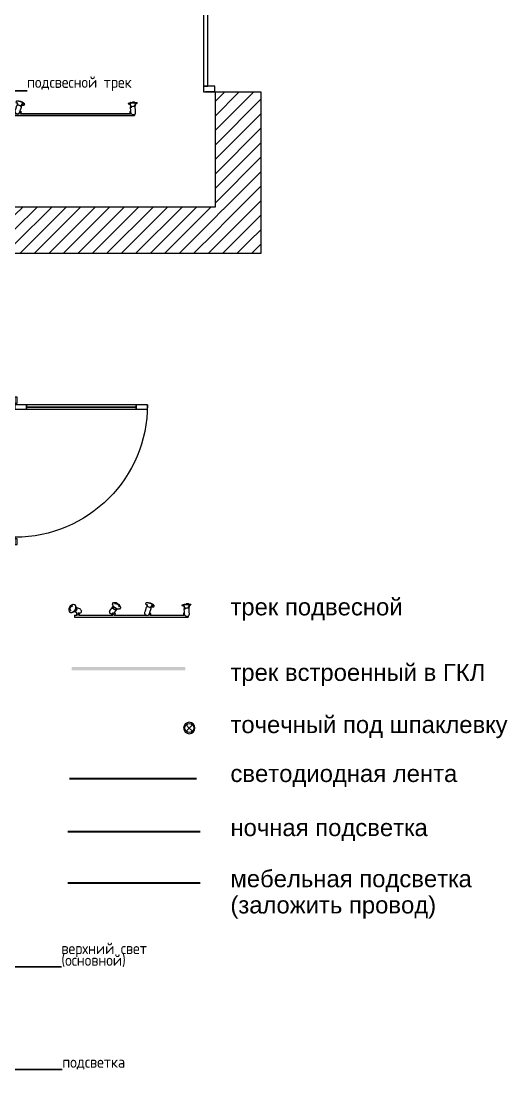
# Model space of a CAD drawing. Header units: millimetres. Extents: x 2336463 to 2579121, y 595385 to 778077.
# Drawn here: x 2354700 to 2358971, y 704424 to 713875 of the extents above; entities that cross this region are included whole.
import ezdxf

# ---------------------------------------------------------------- set-up
doc = ezdxf.new("R2010")
doc.units = ezdxf.units.MM
doc.header["$MEASUREMENT"] = 0
for name, color, linetype, lineweight in [('MEP - Электрооборудование.ЭО_Ном._пера__1', 7, 'Continuous', 13), ('MEP - Электрооборудование.ЭО_Ном._пера__101', 252, 'Continuous', 5), ('Двери ARCHICAD_Ном._пера__1', 7, 'Continuous', 13), ('сит план_Ном._пера__1', 7, 'Continuous', 13)]:
    doc.layers.add(name, color=color, linetype=linetype, lineweight=lineweight)
for name, color, linetype, lineweight, true_color in [('MEP - Электрооборудование.ЭО_Ном._пера__24', 7, 'Continuous', 30, 0x029e21), ('MEP - Электрооборудование.ЭО_Ном._пера__35', 7, 'Continuous', 30, 0x2731ed), ('MEP - Электрооборудование.ЭО_Ном._пера__55', 7, 'Continuous', 30, 0xff0909), ('MEP - Электрооборудование.ЭО_Ном._пера__58', 7, 'Continuous', 5, 0xdf0000), ('сит план_Ном._пера__87', 7, 'Continuous', 20, 0x6a6a6a)]:
    doc.layers.add(name, color=color, linetype=linetype, lineweight=lineweight, true_color=true_color)
doc.layers.add('сит план', color=7, linetype='Continuous')
doc.styles.add('СГЕНЕРИР_СТИЛЬ_1', font='arial.ttf')
doc.styles.add('СГЕНЕРИР_СТИЛЬ_3', font='isocp.shx')
doc.linetypes.add('Сварной шов', pattern='A,0,[2,Р”РёР·Р°Р№РЅ РїСЂРѕРµРєС‚ СЂР°Р±РѕС‡РёР№1.Shx,S=0.079365,R=0,X=0,Y=0],-17,0', length=17)
doc.dimstyles.new('СГЕНЕРИР_СТИЛЬ__11', dxfattribs={"dimtxt": 0.18, "dimasz": 91.2, "dimexe": 0.18, "dimexo": 0.0625, "dimgap": 0, "dimtad": 0, "dimtih": 1, "dimtoh": 1, "dimdec": 4, "dimzin": 0, "dimdsep": 46, "dimcen": 0.09, "dimadec": 0, "dimazin": 0, "dimtfac": 1, "dimtdec": 4, "dimtmove": 0, "dimatfit": 3, "dimldrblk": 'ARROWHEAD_11', "dimfxl": 0, "dimtolj": 1, "dimtzin": 0, "dimarcsym": 0})
pattern_1 = [(45, (2086872.015, 585813.69), (-63.639609, 63.639609), [])]

# ---------------------------------------------------------------- blocks, each defined once
blk = doc.blocks.new('Однопольная Дверь 25_2')
at = {"layer": 'Двери ARCHICAD_Ном._пера__1', "color": 7, "linetype": 'Continuous', "lineweight": 13}
for p, q in [((542, 1064), (542, 1164)), ((542, 1164), (582, 1164)), ((582, 1164), (582, 1064)), ((582, 1064), (542, 1064)), ((562, 1064), (562, 100)), ((542, 0), (542, 100)), ((542, 100), (582, 100)), ((582, 100), (582, 0)), ((-647, 0), (-647, 19)), ((-647, 19), (-597, 19)), ((-597, 0), (-647, 0)), ((-610, 0), (-647, 0)), ((-610, 0), (-647, 0)), ((-582, 0), (-610, 0)), ((-610, 0), (-610, -115)), ((-610, 0), (-610, -115)), ((-610, 0), (-610, -115)), ((-597, 19), (-597, 0)), ((-582, -40), (-582, 0)), ((582, 0), (542, 0)), ((610, 0), (582, 0)), ((582, 0), (582, -40)), ((597, 19), (647, 19)), ((597, 0), (597, 19)), ((647, 0), (597, 0)), ((610, -115), (610, 0)), ((610, 0), (610, -115)), ((610, 0), (610, -115)), ((610, 0), (647, 0)), ((610, 0), (647, 0)), ((647, 19), (647, 0)), ((-570, -40), (-582, -40)), ((-570, -115), (-570, -40)), ((582, -40), (570, -40)), ((570, -40), (570, -115)), ((-647, -169), (-647, -150)), ((-647, -150), (-597, -150)), ((-610, -150), (-647, -150)), ((-610, -150), (-647, -150)), ((-597, -169), (-647, -169)), ((-610, -150), (-610, -115)), ((-610, -115), (-585, -115)), ((-610, -115), (-570, -115)), ((-610, -115), (-610, -150)), ((-610, -115), (-610, -150)), ((-585, -150), (-610, -150)), ((-597, -150), (-597, -169)), ((-585, -115), (-585, -150)), ((570, -115), (610, -115)), ((585, -150), (585, -115)), ((585, -115), (610, -115)), ((610, -150), (585, -150)), ((597, -150), (647, -150)), ((597, -169), (597, -150)), ((647, -169), (597, -169)), ((610, -115), (610, -150)), ((610, -115), (610, -150)), ((610, -115), (610, -150)), ((610, -150), (647, -150)), ((610, -150), (647, -150)), ((647, -150), (647, -169))]:
    blk.add_line(p, q, dxfattribs=at)
at = {"layer": 'Двери ARCHICAD_Ном._пера__1', "color": 7, "linetype": 'Continuous', "lineweight": 13, "flags": 128}
for points in [[(562, 1064), (562, 100), (542, 100), (542, 1064)], [(582, 1064), (582, 100), (562, 100), (562, 1064)]]:
    blk.add_lwpolyline(points, close=True, dxfattribs=at)
at = {"layer": 'Двери ARCHICAD_Ном._пера__1', "color": 7, "linetype": 'Continuous', "lineweight": 13}
blk.add_arc((582, 0), 1164, 90, 180, dxfattribs=at)
blk = doc.blocks.new('Стена_1298', base_point=(2354642.4, 692966.8))
at = {"layer": 'Двери ARCHICAD_Ном._пера__1', "color": 7, "linetype": 'Continuous', "lineweight": 13, "xscale": -1, "zscale": 1000, "rotation": 269.9989164459284}
blk.add_blockref('Однопольная Дверь 25_2', (2354642.7, 709926.9), dxfattribs=at)
blk = doc.blocks.new('Стена_1301', base_point=(2354642.7, 711840.1))
at = {"layer": 'сит план_Ном._пера__87', "linetype": 'Continuous', "lineweight": 20, "true_color": 0x6a6a6a}
h = blk.add_hatch(dxfattribs=at)
h.set_pattern_fill('Блоки_Бетонные_Эффективные', color=251, style=0, pattern_type=2)
h.set_pattern_definition(pattern_1)
h.paths.add_polyline_path([(2354252.7, 711840.1), (2354642.7, 711840.1), (2354252.7, 712245.1)])
h = blk.add_hatch(dxfattribs=at)
h.set_pattern_fill('Блоки_Бетонные_Эффективные', color=251, style=0, pattern_type=2)
h.set_pattern_definition(pattern_1)
h.paths.add_polyline_path([(2354252.7, 712245.1), (2354642.7, 711840.1), (2354642.7, 712245.1)])
h = blk.add_hatch(dxfattribs=at)
h.set_pattern_fill('Блоки_Бетонные_Эффективные', color=251, style=0, pattern_type=2)
h.set_pattern_definition(pattern_1)
h.paths.add_polyline_path([(2356400.7, 712245.1), (2354642.7, 712245.1), (2354642.7, 711840.1), (2356400.7, 711840.1)])
h = blk.add_hatch(dxfattribs=at)
h.set_pattern_fill('Блоки_Бетонные_Эффективные', color=251, style=0, pattern_type=2)
h.set_pattern_definition(pattern_1)
h.paths.add_polyline_path([(2356400.7, 712245.1), (2356805.7, 711840.1), (2356805.7, 712245.1)])
h = blk.add_hatch(dxfattribs=at)
h.set_pattern_fill('Блоки_Бетонные_Эффективные', color=251, style=0, pattern_type=2)
h.set_pattern_definition(pattern_1)
h.paths.add_polyline_path([(2356400.7, 711840.1), (2356805.7, 711840.1), (2356400.7, 712245.1)])
at = {"layer": 'сит план_Ном._пера__1', "color": 7, "linetype": 'Continuous', "lineweight": 13, "flags": 128}
for points in [[(2354252.7, 712245.1), (2354252.7, 711840.1)], [(2356400.7, 712245.1), (2354252.7, 712245.1)], [(2356805.7, 711840.1), (2356805.7, 712245.1)], [(2354642.7, 711840.1), (2356805.7, 711840.1)]]:
    blk.add_lwpolyline(points, dxfattribs=at)
blk = doc.blocks.new('Стена_1302', base_point=(2356805.7, 711840.1))
at = {"layer": 'сит план_Ном._пера__87', "linetype": 'Continuous', "lineweight": 20, "true_color": 0x6a6a6a}
h = blk.add_hatch(dxfattribs=at)
h.set_pattern_fill('Блоки_Бетонные_Эффективные', color=251, style=0, pattern_type=2)
h.set_pattern_definition(pattern_1)
h.paths.add_polyline_path([(2356805.7, 712245.1), (2356805.7, 713254.3), (2356400.7, 713254.3), (2356400.7, 712245.1)])
at = {"layer": 'сит план_Ном._пера__1', "color": 7, "linetype": 'Continuous', "lineweight": 13, "flags": 128}
for points in [[(2356805.7, 713254.3), (2356400.7, 713254.3)], [(2356400.7, 713254.3), (2356400.7, 712245.1)], [(2356805.7, 712245.1), (2356805.7, 713254.3)]]:
    blk.add_lwpolyline(points, dxfattribs=at)
blk = doc.blocks.new('Ворота Гаражные Раздвижные Вертикальные 25_2')
at = {"layer": 'Двери ARCHICAD_Ном._пера__1', "color": 7, "linetype": 'Continuous', "lineweight": 13}
for p, q in [((-1707.5, 0), (-1757.5, 0)), ((-1757.5, 0), (-1757.5, -100)), ((1707.5, 0), (-1707.5, 0)), ((-1707.5, 0), (-1707.5, -40)), ((-1707.5, -100), (-1707.5, 0)), ((1707.5, -40), (1707.5, 0)), ((1757.5, 0), (1707.5, 0)), ((1707.5, 0), (1707.5, -100)), ((1757.5, -100), (1757.5, 0)), ((-1757.5, -100), (-1757.5, -20)), ((-1757.5, -100), (-1757.5, -20)), ((-1707.5, -40), (1707.5, -40)), ((1757.5, -100), (1757.5, -20)), ((1757.5, -100), (1757.5, -20)), ((-1757.5, -100), (-1707.5, -100)), ((1707.5, -100), (1757.5, -100))]:
    blk.add_line(p, q, dxfattribs=at)
blk = doc.blocks.new('Стена_1303', base_point=(2356398.2, 713257.9))
at = {"layer": 'сит план_Ном._пера__1', "color": 7, "linetype": 'Continuous', "lineweight": 13}
for p, q in [((2356398.2, 716772.9), (2356318.2, 716772.9)), ((2356398.2, 713257.9), (2356318.2, 713257.9))]:
    blk.add_line(p, q, dxfattribs=at)
at = {"layer": 'Двери ARCHICAD_Ном._пера__1', "color": 7, "linetype": 'Continuous', "lineweight": 13, "zscale": 1000, "rotation": 90}
blk.add_blockref('Ворота Гаражные Раздвижные Вертикальные 25_2', (2356298.2, 715015.4), dxfattribs=at)
blk = doc.blocks.new('Набор Источников Света Настенный 25')
at = {"layer": 'MEP - Электрооборудование.ЭО_Ном._пера__58', "color": 12, "linetype": 'Continuous', "lineweight": 5, "true_color": 0xdf0000}
for p, q in [((1500, 0), (-1500, 0)), ((1500, -8), (1500, 0)), ((-1510.5, -105.4), (-1504, -77.8)), ((-1508.7, -19.6), (-1509.8, -27.7)), ((-1509.8, -27.7), (-1508.8, -41.6)), ((-1508.8, -41.6), (-1506.4, -77.3)), ((-1504.6, -12.5), (-1508.7, -19.6)), ((-1506.4, -77.3), (-1506.4, -77.4)), ((-1506.4, -77.4), (-1504.6, -77.8)), ((-1501.4, -77.9), (-1505.3, -96.4)), ((-1498.2, -7.5), (-1504.6, -12.5)), ((-1504.6, -77.8), (-1499.9, -78)), ((-1500.7, -77.9), (-1504.3, -95)), ((-1498.5, -83.2), (-1504.2, -94.8)), ((-1500, -8), (-1500, 0)), ((-1500, -8.9), (-1500, -8)), ((-1499.9, -78), (-1493, -77.8)), ((-1498.2, -77.9), (-1498.5, -83.2)), ((-1497.6, -7.2), (-1498.2, -7.5)), ((-1490.2, -5.3), (-1497.6, -7.2)), ((-1493, -77.8), (-1485, -77.4)), ((-1490.2, -5.3), (-1482.8, -6.2)), ((-1485, -77.4), (-1477, -76.7)), ((-1482.1, -6.4), (-1482.8, -6.2)), ((-1482.1, -6.4), (-1475, -10.4)), ((-1477, -76.7), (-1471.1, -76)), ((-1475, -10.4), (-1470, -16.9)), ((-1472.6, -76.2), (-1471.5, -81.3)), ((-1457.8, -105.4), (-1471.7, -68.2)), ((-1471.5, -81.3), (-1467.3, -87.7)), ((-1471.3, -76), (-1461.1, -105.4)), ((-1457.1, -105.3), (-1470.8, -68.6)), ((-1470, -16.9), (-1467.9, -24.8)), ((-1468.2, -75.5), (-1465.9, -75.1)), ((-1467.1, -22.9), (-1467.9, -25.1)), ((-1467.9, -24.8), (-1466.9, -38.7)), ((-1467.4, -32.3), (-1466.3, -34.2)), ((-1465.4, -20.9), (-1467.1, -22.9)), ((-1467.1, -36), (-1462.2, -36)), ((-1466.9, -38.7), (-1464.5, -74.4)), ((-1466.3, -34.2), (-1464.4, -35.7)), ((-1466, -20), (-1463.3, -20)), ((-1465.9, -75.1), (-1464.5, -74.5)), ((-1463.3, -20), (-1465.4, -20.9)), ((-1464.5, -74.4), (-1464.5, -74.5)), ((-1464.4, -35.7), (-1462.2, -36)), ((-496.4, -16), (-1463.6, -16)), ((-1463.6, -20), (-1463.6, -16)), ((-1461.2, -20.3), (-1463.3, -20)), ((-1462.2, -36), (-1460.2, -35.1)), ((-1459.3, -21.8), (-1461.2, -20.3)), ((-1460.2, -35.1), (-1458.5, -33.1)), ((-1457.9, -24.2), (-1459.3, -21.8)), ((-1458.5, -33.1), (-1457.5, -30.3)), ((-1457.3, -27.2), (-1457.9, -24.2)), ((-1457.5, -30.3), (-1457.3, -27.2)), ((-530.4, -91.2), (-533.9, -95)), ((-521.7, -89.9), (-530.4, -91.2)), ((-513.3, -90.8), (-521.7, -89.9)), ((-521.4, -107.2), (-499.2, -74)), ((-520.8, -107.7), (-498.3, -74)), ((-516, -93.3), (-518.1, -96.3)), ((-500.5, -81.2), (-517.6, -107.7)), ((-513.9, -91.1), (-516, -93.3)), ((-509.5, -88.6), (-513.9, -91.1)), ((-508.2, -87.5), (-509.5, -88.6)), ((-495.6, -41.9), (-506.7, -74.2)), ((-506.7, -74.2), (-505.5, -77.2)), ((-506.7, -74.2), (-506.7, -74.2)), ((-505.5, -77.2), (-502.8, -79.5)), ((-502.7, -27.6), (-502.1, -24.5)), ((-502.4, -30.6), (-502.7, -27.6)), ((-501.3, -33.3), (-502.4, -30.6)), ((-502.1, -24.5), (-500.8, -22)), ((-499.5, -35.2), (-501.3, -33.3)), ((-500.8, -22), (-498.9, -20.4)), ((-500.7, -81.1), (-495.2, -84.2)), ((-497.3, -36), (-499.5, -35.2)), ((-498.9, -20.4), (-496.7, -20)), ((-495.1, -35.6), (-497.3, -36)), ((-497.3, -36), (-493.6, -36)), ((-496.7, -20), (-494.5, -20.8)), ((-496.7, -20), (-494.1, -20)), ((-496.4, -20), (-496.4, -16)), ((-491.3, -29.3), (-495.6, -41.9)), ((-495.2, -84.2), (-487.6, -87.1)), ((-493.2, -34), (-495.1, -35.6)), ((-494.5, -20.8), (-492.7, -22.7)), ((-492.3, -32.4), (-493.2, -34)), ((-492.7, -22.7), (-491.6, -25.4)), ((-491.6, -25.4), (-491.3, -28.4)), ((-491.3, -28.4), (-491.6, -30.4)), ((-487.2, -22.5), (-491.3, -29.3)), ((-487.6, -87.1), (-479.9, -89.1)), ((-485.6, -20.7), (-487.2, -22.5)), ((-479.5, -16.4), (-485.6, -20.7)), ((-477.5, -16), (-483.6, -16)), ((-483.6, -19.3), (-483.6, -16)), ((-479.9, -89.1), (-473.3, -89.8)), ((-472.2, -15), (-479.5, -16.4)), ((-475.7, -89.5), (-475.9, -90.5)), ((-475.9, -90.5), (-473.3, -102.7)), ((-472.8, -89.7), (-473.4, -102.1)), ((-473.3, -89.8), (-468.7, -89.1)), ((-472.2, -89.6), (-472.8, -103.8)), ((-470.5, -14.7), (-472.2, -15)), ((-467.9, -15), (-470.5, -14.7)), ((-469.8, -107.7), (-469.4, -89.2)), ((-468.7, -89.1), (-466.8, -87.1)), ((-465, -15.8), (-467.9, -15)), ((-455.7, -54.8), (-466.8, -87)), ((-466.8, -87), (-466.8, -87.1)), ((-462.1, -16.9), (-465, -15.8)), ((483.6, -16), (-464.4, -16)), ((-459.7, -18.2), (-462.1, -16.9)), ((-458.1, -19.6), (-459.7, -18.2)), ((-458.1, -19.6), (-453.5, -24.8)), ((-451.4, -42.1), (-455.7, -54.8)), ((-452.6, -26.9), (-453.5, -24.8)), ((-452.6, -26.9), (-450.4, -34.4)), ((-450.4, -34.4), (-451.4, -42.1)), ((429.2, -87.9), (429.9, -78.2)), ((433.8, -99.3), (429.2, -87.9)), ((429.9, -78.2), (435.7, -71.7)), ((429.9, -78.2), (430.9, -76.9)), ((430.9, -76.9), (436.7, -70.4)), ((435.7, -71.7), (445.7, -69.5)), ((436.7, -70.4), (446.7, -68.1)), ((442.5, -94), (442.9, -88.4)), ((442.5, -94), (442.8, -96.9)), ((443.4, -86.7), (442.9, -88.4)), ((445.7, -69.5), (458.4, -71.7)), ((446.7, -68.1), (459.4, -70.4)), ((458.4, -71.7), (471.9, -78.2)), ((459.4, -70.4), (472.9, -76.9)), ((461.3, -71.3), (461.6, -67.3)), ((479.5, -43.4), (461.6, -67.2)), ((461.6, -67.3), (464.6, -63.9)), ((461.6, -67.2), (461.6, -67.3)), ((462.2, -71.7), (462.5, -67.8)), ((462.5, -67.8), (465.4, -64.6)), ((464.6, -63.9), (469.9, -62.7)), ((465.4, -64.6), (470.4, -63.5)), ((466.7, -73.3), (465.9, -73.5)), ((475.7, -64.4), (466.7, -73.3)), ((469.9, -62.7), (476.6, -63.9)), ((470.4, -63.5), (476.7, -64.6)), ((471.9, -78.2), (484.2, -87.9)), ((472.9, -76.9), (485.2, -86.6)), ((476.6, -63.9), (483.7, -67.3)), ((476.7, -64.6), (483.5, -67.8)), ((477.2, -27.5), (477.7, -24.5)), ((477.5, -30.6), (477.2, -27.5)), ((478.6, -33.3), (477.5, -30.6)), ((477.7, -24.5), (479, -22)), ((480.2, -35.2), (478.6, -33.3)), ((479, -22), (480.8, -20.4)), ((485.1, -36), (479.5, -43.4)), ((482.3, -36), (480.2, -35.2)), ((480.8, -20.4), (482.9, -20)), ((497.1, -36), (482.3, -36)), ((483.6, -20), (482.9, -20)), ((483.5, -67.8), (489.6, -72.7)), ((483.6, -21.4), (483.6, -16)), ((483.7, -67.3), (490.1, -72.4)), ((484.2, -87.9), (493.2, -99.3)), ((485.2, -86.6), (494.2, -98)), ((493.8, -77.9), (487.6, -89.4)), ((487.7, -86.5), (487.6, -89.7)), ((489.6, -72.7), (494.1, -78.4)), ((494.5, -78.4), (489.9, -92.6)), ((490.1, -72.4), (494.9, -78.4)), ((492.1, -27.5), (492.6, -24.5)), ((492.4, -30.6), (492.1, -27.5)), ((492.3, -95.6), (498.5, -73.5)), ((493.4, -33.3), (492.4, -30.6)), ((492.6, -24.5), (493.9, -22)), ((492.8, -96.2), (499.1, -73.9)), ((495.1, -35.2), (493.4, -33.3)), ((493.9, -92.8), (493.7, -92.9)), ((493.9, -22), (495.7, -20.4)), ((496.9, -89.4), (493.9, -92.8)), ((494.1, -78.4), (494.3, -79)), ((496, -88.9), (494.3, -90.8)), ((497.7, -20), (495, -20)), ((497.1, -36), (495.1, -35.2)), ((495.7, -20.4), (497.7, -20)), ((496.4, -84.1), (496, -88.9)), ((496.3, -83.9), (496.4, -84.1)), ((1463.6, -16), (496.4, -16)), ((496.4, -20), (496.4, -16)), ((496.6, -82.7), (497.3, -84.4)), ((514.8, -65.6), (496.9, -89.4)), ((497.3, -84.4), (496.9, -89.4)), ((496.9, -89.4), (496.9, -89.4)), ((499.2, -35.6), (497.1, -36)), ((497.7, -20), (499.8, -20.8)), ((501, -34), (499.2, -35.6)), ((499.8, -20.8), (501.4, -22.7)), ((502.3, -31.5), (501, -34)), ((501.4, -22.7), (502.5, -25.4)), ((505, -24.2), (502.2, -24.8)), ((502.8, -28.5), (502.3, -31.5)), ((502.5, -25.4), (502.8, -28.5)), ((505, -24.2), (509.7, -25)), ((509.7, -25), (514.7, -27.4)), ((515.6, -28), (514.7, -27.4)), ((521.8, -56.2), (514.8, -65.6)), ((515.6, -28), (518, -29.9)), ((518, -29.9), (519.3, -31)), ((519.3, -31), (522.6, -35.3)), ((524.5, -50), (521.8, -56.2)), ((522.6, -35.3), (524.3, -39.5)), ((524.3, -39.5), (524.8, -45.3)), ((524.8, -45.3), (524.5, -50)), ((1440.2, -53.7), (1440.7, -48.3)), ((1441.3, -58.3), (1440.2, -53.7)), ((1440.7, -48.3), (1442.6, -42.8)), ((1441.3, -58.3), (1443.4, -63.4)), ((1442.6, -42.8), (1445.8, -38.2)), ((1446.7, -67.4), (1443.4, -63.4)), ((1445.8, -38.2), (1449.7, -35.1)), ((1446.7, -67.4), (1451.7, -71.1)), ((1449.7, -35.1), (1454.3, -33.1)), ((1451.7, -71.1), (1461.6, -75.1)), ((1454.3, -33.1), (1458.2, -32)), ((1457.6, -25.7), (1457.4, -28.8)), ((1457.4, -28.8), (1458.1, -31.8)), ((1458.7, -23), (1457.6, -25.7)), ((1458.1, -31.8), (1459.6, -34.2)), ((1460.5, -21), (1458.7, -23)), ((1459.6, -34.2), (1461.6, -35.7)), ((1462.7, -20), (1460.5, -21)), ((1461.6, -35.7), (1463.9, -36)), ((1461.6, -75.1), (1487.1, -85.3)), ((1465, -20.3), (1462.7, -20)), ((1465.2, -20), (1462.7, -20)), ((1463.6, -20), (1463.6, -16)), ((1463.9, -36), (1466.1, -35)), ((1465.6, -36), (1463.9, -36)), ((1467, -21.8), (1465, -20.3)), ((1466.1, -35), (1467.9, -33)), ((1468.5, -24.2), (1467, -21.8)), ((1467.9, -33), (1469, -30.3)), ((1469.2, -27.2), (1468.5, -24.2)), ((1469, -30.3), (1469.2, -27.2)), ((1477.3, -36), (1475.6, -36)), ((1475.7, -36), (1480.6, -37.9)), ((1500, -16), (1476.4, -16)), ((1476.4, -21.6), (1476.4, -16)), ((1478.4, -20.3), (1476.4, -20.1)), ((1491, -74.8), (1476.9, -65.5)), ((1477.3, -36), (1479.5, -35)), ((1491.3, -73.9), (1477.4, -64.7)), ((1480.4, -21.8), (1478.4, -20.3)), ((1479.5, -35), (1481.3, -33)), ((1481.9, -24.2), (1480.4, -21.8)), ((1480.6, -37.9), (1505.1, -47.8)), ((1481.3, -33), (1482.4, -30.3)), ((1482.6, -27.2), (1481.9, -24.2)), ((1482, -74.5), (1482.4, -69.1)), ((1483.6, -81), (1482, -74.5)), ((1482.4, -30.3), (1482.6, -27.2)), ((1482.6, -66.8), (1485.4, -59.1)), ((1482.7, -74.1), (1483.1, -69.6)), ((1484.2, -80.3), (1482.7, -74.1)), ((1482.8, -73.1), (1490.6, -77.9)), ((1482.9, -66.8), (1491.9, -72.4)), ((1483.3, -66.8), (1485.9, -59.5)), ((1483.3, -67), (1483.3, -66.8)), ((1487.2, -85.4), (1483.6, -81)), ((1487.6, -84.4), (1484.2, -80.3)), ((1485.4, -59.1), (1489.9, -52.5)), ((1485.9, -59.5), (1490.2, -53.3)), ((1487.1, -85.3), (1487.2, -85.4)), ((1490, -86.2), (1487.2, -85.4)), ((1490, -85.2), (1487.6, -84.4)), ((1489.7, -89.9), (1490.9, -75.2)), ((1492.7, -102.3), (1489.7, -89.9)), ((1489.9, -52.5), (1495.4, -48.2)), ((1490.2, -53.3), (1495.5, -49.1)), ((1490.9, -52.7), (1500.1, -54.8)), ((1490.9, -75.2), (1496.1, -60.5)), ((1491.1, -90.4), (1492.3, -75.8)), ((1494.1, -102.9), (1491.1, -90.4)), ((1492.3, -75.8), (1497.6, -61.1)), ((1495.4, -48.2), (1501.1, -46.6)), ((1495.5, -49.1), (1500.9, -47.7)), ((1496.1, -60.5), (1504.7, -48.1)), ((1497.6, -61.1), (1506.1, -48.7)), ((1500, -11.1), (1500, -8)), ((1500, -13.7), (1500, -11.1)), ((1500, -15.4), (1500, -13.7)), ((1500, -16), (1500, -15.4)), ((1500.9, -47.7), (1504.3, -48.7)), ((1501.1, -46.6), (1505, -47.8)), ((1504.7, -48.1), (1515.2, -39.8)), ((1506.1, -48.7), (1516.7, -40.4)), ((1515.2, -39.8), (1526.1, -36.9)), ((1516.7, -40.4), (1527.6, -37.4)), ((1529.7, -91.6), (1524.2, -96)), ((1526.1, -36.9), (1535.7, -39.8)), ((1527.6, -37.4), (1537.2, -40.4)), ((1534.2, -85), (1529.7, -91.6)), ((1529.9, -54.6), (1531.1, -55.7)), ((1531.1, -55.7), (1535.1, -60.5)), ((1540.6, -90.4), (1532, -102.9)), ((1537, -77.3), (1534.2, -85)), ((1535.1, -60.5), (1536, -63)), ((1537.2, -40.4), (1535.7, -39.8)), ((1536, -63), (1537.7, -69.6)), ((1537.7, -69.6), (1537, -77.3)), ((1537.2, -40.4), (1544, -48.7)), ((1545.9, -75.8), (1540.6, -90.4)), ((1544, -48.7), (1547.1, -61.1)), ((1547.1, -61.1), (1545.9, -75.8)), ((-1520.7, -106.8), (-1523.4, -108)), ((-1523.4, -108), (-1520, -108.9)), ((-1523.2, -110), (-1523.4, -108)), ((-1523.2, -110), (-1519.8, -110.9)), ((-1512.3, -105.3), (-1520.7, -106.8)), ((-1520, -108.9), (-1511, -109.2)), ((-1519.8, -110.9), (-1510.9, -111.2)), ((-1510.4, -105), (-1512.3, -105.3)), ((-1511, -109.2), (-1497.9, -108.9)), ((-1510.9, -111.2), (-1497.7, -110.9)), ((-1508, -105.4), (-1510.5, -105.4)), ((-1507.4, -99.5), (-1508.3, -103.2)), ((-1508.3, -103.2), (-1507.9, -107)), ((-1504.2, -94.8), (-1507.4, -99.5)), ((-1506.4, -111.1), (-1504, -114.1)), ((-1504, -114.1), (-1500.5, -116.2)), ((-1500.5, -116.2), (-1499, -116.6)), ((-1499, -116.6), (-1482.6, -117.7)), ((-1497.9, -108.9), (-1482.5, -108)), ((-1497.7, -110.9), (-1482.4, -110)), ((-1466.3, -114.3), (-1482.6, -117.7)), ((-1482.5, -108), (-1467.3, -106.8)), ((-1482.4, -110), (-1467.2, -108.7)), ((-1467.3, -106.8), (-1454.6, -105.3)), ((-1467.2, -108.7), (-1454.5, -107.3)), ((-1466.3, -114.3), (-1465.1, -113.8)), ((-1462, -111.2), (-1465.1, -113.8)), ((-1460, -107.9), (-1462, -111.2)), ((-1461.1, -105.4), (-1457.8, -105.4)), ((-1455.9, -101.4), (-1458.6, -101.4)), ((-1457.1, -105.3), (-1457.8, -105.4)), ((-1447, -101.7), (-1455.9, -101.4)), ((-1454.6, -105.3), (-1446.3, -103.8)), ((-1454.5, -107.3), (-1446.1, -105.8)), ((-1443.6, -102.5), (-1447, -101.7)), ((-1446.3, -103.8), (-1443.6, -102.5)), ((-1446.1, -105.8), (-1443.4, -104.5)), ((-1443.4, -104.5), (-1443.6, -102.5)), ((-534.5, -96.8), (-533.9, -95)), ((-534.5, -96.8), (-532.2, -102.4)), ((-533.9, -95), (-531.6, -100.6)), ((-532.2, -102.4), (-524.5, -109)), ((-531.6, -100.6), (-523.9, -107.2)), ((-524.5, -109), (-512.5, -115.7)), ((-523.9, -107.2), (-511.9, -113.9)), ((-521.4, -107.2), (-520.8, -107.7)), ((-517.6, -107.7), (-520.8, -107.7)), ((-518.1, -96.3), (-519.2, -99.7)), ((-512.5, -115.7), (-498.1, -121.3)), ((-511.9, -113.9), (-497.5, -119.5)), ((-510.8, -116.4), (-506.1, -119)), ((-506.1, -119), (-499.6, -121.5)), ((-499.6, -121.5), (-493.1, -123.2)), ((-498.1, -121.3), (-483.4, -125.1)), ((-497.5, -119.5), (-482.8, -123.3)), ((-493.1, -123.2), (-489.4, -123.6)), ((-483.4, -125.1), (-470.8, -126.4)), ((-482.8, -123.3), (-470.2, -124.6)), ((-473.3, -102.7), (-471.3, -107.7)), ((-471.4, -111.4), (-472.7, -114.7)), ((-471.3, -107.7), (-471.4, -111.4)), ((-471.3, -107.7), (-469.8, -107.7)), ((-470.8, -126.4), (-462, -125.1)), ((-470.2, -124.6), (-461.4, -123.3)), ((-468, -107.2), (-469.7, -106.3)), ((-460.2, -113.9), (-468, -107.2)), ((-462, -125.1), (-458.6, -121.3)), ((-461.4, -123.3), (-457.9, -119.5)), ((-457.9, -119.5), (-460.2, -113.9)), ((-458.6, -121.3), (-457.9, -119.5)), ((442.9, -110.7), (433.8, -99.3)), ((445.2, -102.9), (442.8, -96.9)), ((455.1, -120.4), (442.9, -110.7)), ((450, -108.9), (445.2, -102.9)), ((450, -108.9), (450.5, -109.6)), ((455.9, -113.9), (450.5, -109.6)), ((468.6, -126.9), (455.1, -120.4)), ((461.9, -116.7), (455.9, -113.9)), ((463.5, -117.4), (461.9, -116.7)), ((470.2, -118.6), (463.5, -117.4)), ((481.3, -129.2), (468.6, -126.9)), ((472.9, -118.1), (470.2, -118.6)), ((478.8, -116.8), (472.9, -118.1)), ((480.2, -115.8), (478.8, -116.8)), ((491.4, -126.9), (481.3, -129.2)), ((497.1, -120.4), (491.4, -126.9)), ((493.2, -99.3), (497.8, -110.7)), ((494.2, -98), (498.8, -109.4)), ((497.8, -110.7), (497.1, -120.4)), ((497.1, -120.4), (498.1, -119.1)), ((498.8, -109.4), (498.1, -119.1)), ((1499.6, -110.6), (1492.7, -102.3)), ((1501, -111.2), (1494.1, -102.9)), ((1501, -111.2), (1499.6, -110.6)), ((1510.6, -114.1), (1501, -111.2)), ((1521.5, -111.2), (1510.6, -114.1)), ((1514, -98.7), (1515.6, -98.8)), ((1522, -97.1), (1515.6, -98.8)), ((1532, -102.9), (1521.5, -111.2)), ((1522, -97.1), (1524.2, -96))]:
    blk.add_line(p, q, dxfattribs=at)
blk = doc.blocks.new('Набор Источников Света Настенный 25_6')
at = {"layer": 'MEP - Электрооборудование.ЭО_Ном._пера__58', "color": 12, "linetype": 'Continuous', "lineweight": 5, "true_color": 0xdf0000}
for p, q in [((500, 0), (-500, 0)), ((500, -8), (500, 0)), ((-510.5, -105.4), (-504, -77.8)), ((-508.7, -19.6), (-509.8, -27.7)), ((-509.8, -27.7), (-508.8, -41.6)), ((-508.8, -41.6), (-506.4, -77.3)), ((-504.6, -12.5), (-508.7, -19.6)), ((-506.4, -77.3), (-506.4, -77.4)), ((-506.4, -77.4), (-504.6, -77.8)), ((-501.4, -77.9), (-505.3, -96.4)), ((-498.2, -7.5), (-504.6, -12.5)), ((-504.6, -77.8), (-499.9, -78)), ((-500.7, -77.9), (-504.3, -95)), ((-498.5, -83.2), (-504.2, -94.8)), ((-500, -8), (-500, 0)), ((-500, -8.9), (-500, -8)), ((-499.9, -78), (-493, -77.8)), ((-498.2, -77.9), (-498.5, -83.2)), ((-497.6, -7.2), (-498.2, -7.5)), ((-490.2, -5.3), (-497.6, -7.2)), ((-493, -77.8), (-485, -77.4)), ((-490.2, -5.3), (-482.8, -6.2)), ((-485, -77.4), (-477, -76.7)), ((-482.1, -6.4), (-482.8, -6.2)), ((-482.1, -6.4), (-475, -10.4)), ((-477, -76.7), (-471.1, -76)), ((-475, -10.4), (-470, -16.9)), ((-472.6, -76.2), (-471.5, -81.3)), ((-457.8, -105.4), (-471.7, -68.2)), ((-471.5, -81.3), (-467.3, -87.7)), ((-471.3, -76), (-461.1, -105.4)), ((-457.1, -105.3), (-470.8, -68.6)), ((-470, -16.9), (-467.9, -24.8)), ((-468.2, -75.5), (-465.9, -75.1)), ((-467.1, -22.9), (-467.9, -25.1)), ((-467.9, -24.8), (-466.9, -38.7)), ((-467.4, -32.3), (-466.3, -34.2)), ((-465.4, -20.9), (-467.1, -22.9)), ((-467.1, -36), (-462.2, -36)), ((-466.9, -38.7), (-464.5, -74.4)), ((-466.3, -34.2), (-464.4, -35.7)), ((-466, -20), (-463.3, -20)), ((-465.9, -75.1), (-464.5, -74.5)), ((-463.3, -20), (-465.4, -20.9)), ((-464.5, -74.4), (-464.5, -74.5)), ((-464.4, -35.7), (-462.2, -36)), ((-163.1, -16), (-463.6, -16)), ((-463.6, -20), (-463.6, -16)), ((-461.2, -20.3), (-463.3, -20)), ((-462.2, -36), (-460.2, -35.1)), ((-459.3, -21.8), (-461.2, -20.3)), ((-460.2, -35.1), (-458.5, -33.1)), ((-457.9, -24.2), (-459.3, -21.8)), ((-458.5, -33.1), (-457.5, -30.3)), ((-457.3, -27.2), (-457.9, -24.2)), ((-457.5, -30.3), (-457.3, -27.2)), ((-197.1, -91.2), (-200.6, -95)), ((-188.4, -89.9), (-197.1, -91.2)), ((-180, -90.8), (-188.4, -89.9)), ((-188.1, -107.2), (-165.8, -74)), ((-187.5, -107.7), (-164.9, -74)), ((-182.6, -93.3), (-184.8, -96.3)), ((-167.2, -81.2), (-184.2, -107.7)), ((-180.6, -91.1), (-182.6, -93.3)), ((-176.2, -88.6), (-180.6, -91.1)), ((-174.9, -87.5), (-176.2, -88.6)), ((-162.3, -41.9), (-173.4, -74.2)), ((-173.4, -74.2), (-172.2, -77.2)), ((-173.4, -74.2), (-173.4, -74.2)), ((-172.2, -77.2), (-169.5, -79.5)), ((-169.4, -27.6), (-168.8, -24.5)), ((-169.1, -30.6), (-169.4, -27.6)), ((-167.9, -33.3), (-169.1, -30.6)), ((-168.8, -24.5), (-167.5, -22)), ((-166.1, -35.2), (-167.9, -33.3)), ((-167.5, -22), (-165.5, -20.4)), ((-167.3, -81.1), (-161.8, -84.2)), ((-164, -36), (-166.1, -35.2)), ((-165.5, -20.4), (-163.3, -20)), ((-161.8, -35.6), (-164, -36)), ((-164, -36), (-160.2, -36)), ((-163.3, -20), (-161.2, -20.8)), ((-163.3, -20), (-160.8, -20)), ((-163.1, -20), (-163.1, -16)), ((-157.9, -29.3), (-162.3, -41.9)), ((-159.8, -34), (-161.8, -35.6)), ((-161.8, -84.2), (-154.3, -87.1)), ((-161.2, -20.8), (-159.4, -22.7)), ((-159, -32.4), (-159.8, -34)), ((-159.4, -22.7), (-158.3, -25.4)), ((-158.3, -25.4), (-157.9, -28.4)), ((-157.9, -28.4), (-158.3, -30.4)), ((-153.9, -22.5), (-157.9, -29.3)), ((-154.3, -87.1), (-146.6, -89.1)), ((-152.2, -20.7), (-153.9, -22.5)), ((-146.2, -16.4), (-152.2, -20.7)), ((-144.2, -16), (-150.3, -16)), ((-150.3, -19.3), (-150.3, -16)), ((-146.6, -89.1), (-139.9, -89.8)), ((-138.9, -15), (-146.2, -16.4)), ((-142.4, -89.5), (-142.6, -90.5)), ((-142.6, -90.5), (-139.9, -102.7)), ((-139.5, -89.7), (-140.1, -102.1)), ((-139.9, -89.8), (-135.3, -89.1)), ((-138.8, -89.6), (-139.5, -103.8)), ((-137.1, -14.7), (-138.9, -15)), ((-134.6, -15), (-137.1, -14.7)), ((-136.4, -107.7), (-136.1, -89.2)), ((-135.3, -89.1), (-133.5, -87.1)), ((-131.6, -15.8), (-134.6, -15)), ((-122.4, -54.8), (-133.5, -87)), ((-133.5, -87), (-133.5, -87.1)), ((-128.7, -16.9), (-131.6, -15.8)), ((150.3, -16), (-131, -16)), ((-126.3, -18.2), (-128.7, -16.9)), ((-124.8, -19.6), (-126.3, -18.2)), ((-124.8, -19.6), (-120.1, -24.8)), ((-118, -42.1), (-122.4, -54.8)), ((-119.3, -26.9), (-120.1, -24.8)), ((-119.3, -26.9), (-117.1, -34.4)), ((-117.1, -34.4), (-118, -42.1)), ((95.9, -87.9), (96.6, -78.2)), ((100.5, -99.3), (95.9, -87.9)), ((96.6, -78.2), (102.4, -71.7)), ((96.6, -78.2), (97.6, -76.9)), ((97.6, -76.9), (103.4, -70.4)), ((102.4, -71.7), (112.4, -69.5)), ((103.4, -70.4), (113.4, -68.1)), ((109.1, -94), (109.5, -88.4)), ((109.1, -94), (109.5, -96.9)), ((110.1, -86.7), (109.5, -88.4)), ((112.4, -69.5), (125.1, -71.7)), ((113.4, -68.1), (126.1, -70.4)), ((125.1, -71.7), (138.6, -78.2)), ((126.1, -70.4), (139.6, -76.9)), ((128, -71.3), (128.3, -67.3)), ((146.2, -43.4), (128.3, -67.2)), ((128.3, -67.3), (131.3, -63.9)), ((128.3, -67.2), (128.3, -67.3)), ((128.9, -71.7), (129.2, -67.8)), ((129.2, -67.8), (132, -64.6)), ((131.3, -63.9), (136.6, -62.7)), ((132, -64.6), (137, -63.5)), ((133.3, -73.3), (132.5, -73.5)), ((142.3, -64.4), (133.3, -73.3)), ((136.6, -62.7), (143.3, -63.9)), ((137, -63.5), (143.4, -64.6)), ((138.6, -78.2), (150.8, -87.9)), ((139.6, -76.9), (151.8, -86.6)), ((143.3, -63.9), (150.3, -67.3)), ((143.4, -64.6), (150.1, -67.8)), ((143.9, -27.5), (144.4, -24.5)), ((144.2, -30.6), (143.9, -27.5)), ((145.2, -33.3), (144.2, -30.6)), ((144.4, -24.5), (145.7, -22)), ((146.9, -35.2), (145.2, -33.3)), ((145.7, -22), (147.5, -20.4)), ((151.8, -36), (146.2, -43.4)), ((148.9, -36), (146.9, -35.2)), ((147.5, -20.4), (149.5, -20)), ((163.8, -36), (148.9, -36)), ((150.3, -20), (149.5, -20)), ((150.1, -67.8), (156.2, -72.7)), ((150.3, -21.4), (150.3, -16)), ((150.3, -67.3), (156.8, -72.4)), ((150.8, -87.9), (159.9, -99.3)), ((151.8, -86.6), (160.9, -98)), ((160.4, -77.9), (154.3, -89.4)), ((154.3, -86.5), (154.3, -89.7)), ((156.2, -72.7), (160.7, -78.4)), ((161.2, -78.4), (156.6, -92.6)), ((156.8, -72.4), (161.5, -78.4)), ((158.8, -27.5), (159.3, -24.5)), ((159, -30.6), (158.8, -27.5)), ((160.1, -33.3), (159, -30.6)), ((159, -95.6), (165.2, -73.5)), ((159.3, -24.5), (160.5, -22)), ((159.5, -96.2), (165.7, -73.9)), ((161.8, -35.2), (160.1, -33.3)), ((160.5, -92.8), (160.4, -92.9)), ((160.5, -22), (162.3, -20.4)), ((163.6, -89.4), (160.5, -92.8)), ((160.7, -78.4), (161, -79)), ((162.7, -88.9), (161, -90.8)), ((164.4, -20), (161.6, -20)), ((163.8, -36), (161.8, -35.2)), ((162.3, -20.4), (164.4, -20)), ((163, -84.1), (162.7, -88.9)), ((162.9, -83.9), (163, -84.1)), ((463.6, -16), (163.1, -16)), ((163.1, -20), (163.1, -16)), ((163.3, -82.7), (163.9, -84.4)), ((181.5, -65.6), (163.6, -89.4)), ((163.9, -84.4), (163.6, -89.4)), ((163.6, -89.4), (163.6, -89.4)), ((165.9, -35.6), (163.8, -36)), ((164.4, -20), (166.4, -20.8)), ((167.7, -34), (165.9, -35.6)), ((166.4, -20.8), (168.1, -22.7)), ((168.9, -31.5), (167.7, -34)), ((168.1, -22.7), (169.2, -25.4)), ((171.6, -24.2), (168.9, -24.8)), ((169.4, -28.5), (168.9, -31.5)), ((169.2, -25.4), (169.4, -28.5)), ((171.6, -24.2), (176.4, -25)), ((176.4, -25), (181.4, -27.4)), ((182.2, -28), (181.4, -27.4)), ((188.5, -56.2), (181.5, -65.6)), ((182.2, -28), (184.7, -29.9)), ((184.7, -29.9), (185.9, -31)), ((185.9, -31), (189.3, -35.3)), ((191.2, -50), (188.5, -56.2)), ((189.3, -35.3), (191, -39.5)), ((191, -39.5), (191.5, -45.3)), ((191.5, -45.3), (191.2, -50)), ((440.2, -53.7), (440.7, -48.3)), ((441.3, -58.3), (440.2, -53.7)), ((440.7, -48.3), (442.6, -42.8)), ((441.3, -58.3), (443.4, -63.4)), ((442.6, -42.8), (445.8, -38.2)), ((446.7, -67.4), (443.4, -63.4)), ((445.8, -38.2), (449.7, -35.1)), ((446.7, -67.4), (451.7, -71.1)), ((449.7, -35.1), (454.3, -33.1)), ((451.7, -71.1), (461.6, -75.1)), ((454.3, -33.1), (458.2, -32)), ((457.6, -25.7), (457.4, -28.8)), ((457.4, -28.8), (458.1, -31.8)), ((458.7, -23), (457.6, -25.7)), ((458.1, -31.8), (459.6, -34.2)), ((460.5, -21), (458.7, -23)), ((459.6, -34.2), (461.6, -35.7)), ((462.7, -20), (460.5, -21)), ((461.6, -35.7), (463.9, -36)), ((461.6, -75.1), (487.1, -85.3)), ((465, -20.3), (462.7, -20)), ((465.2, -20), (462.7, -20)), ((463.6, -20), (463.6, -16)), ((463.9, -36), (466.1, -35)), ((465.6, -36), (463.9, -36)), ((467, -21.8), (465, -20.3)), ((466.1, -35), (467.9, -33)), ((468.5, -24.2), (467, -21.8)), ((467.9, -33), (469, -30.3)), ((469.2, -27.2), (468.5, -24.2)), ((469, -30.3), (469.2, -27.2)), ((477.3, -36), (475.6, -36)), ((475.7, -36), (480.6, -37.9)), ((500, -16), (476.4, -16)), ((476.4, -21.6), (476.4, -16)), ((478.4, -20.3), (476.4, -20.1)), ((491, -74.8), (476.9, -65.5)), ((477.3, -36), (479.5, -35)), ((491.3, -73.9), (477.4, -64.7)), ((480.4, -21.8), (478.4, -20.3)), ((479.5, -35), (481.3, -33)), ((481.9, -24.2), (480.4, -21.8)), ((480.6, -37.9), (505.1, -47.8)), ((481.3, -33), (482.4, -30.3)), ((482.6, -27.2), (481.9, -24.2)), ((482, -74.5), (482.4, -69.1)), ((483.6, -81), (482, -74.5)), ((482.4, -30.3), (482.6, -27.2)), ((482.6, -66.8), (485.4, -59.1)), ((482.7, -74.1), (483.1, -69.6)), ((484.2, -80.3), (482.7, -74.1)), ((482.8, -73.1), (490.6, -77.9)), ((482.9, -66.8), (491.9, -72.4)), ((483.3, -66.8), (485.9, -59.5)), ((483.3, -67), (483.3, -66.8)), ((487.2, -85.4), (483.6, -81)), ((487.6, -84.4), (484.2, -80.3)), ((485.4, -59.1), (489.9, -52.5)), ((485.9, -59.5), (490.2, -53.3)), ((487.1, -85.3), (487.2, -85.4)), ((490, -86.2), (487.2, -85.4)), ((490, -85.2), (487.6, -84.4)), ((489.7, -89.9), (490.9, -75.2)), ((492.7, -102.3), (489.7, -89.9)), ((489.9, -52.5), (495.4, -48.2)), ((490.2, -53.3), (495.5, -49.1)), ((490.9, -52.7), (500.1, -54.8)), ((490.9, -75.2), (496.1, -60.5)), ((491.1, -90.4), (492.3, -75.8)), ((494.1, -102.9), (491.1, -90.4)), ((492.3, -75.8), (497.6, -61.1)), ((495.4, -48.2), (501.1, -46.6)), ((495.5, -49.1), (500.9, -47.7)), ((496.1, -60.5), (504.7, -48.1)), ((497.6, -61.1), (506.1, -48.7)), ((500, -11.1), (500, -8)), ((500, -13.7), (500, -11.1)), ((500, -15.4), (500, -13.7)), ((500, -16), (500, -15.4)), ((500.9, -47.7), (504.3, -48.7)), ((501.1, -46.6), (505, -47.8)), ((504.7, -48.1), (515.2, -39.8)), ((506.1, -48.7), (516.7, -40.4)), ((515.2, -39.8), (526.1, -36.9)), ((516.7, -40.4), (527.6, -37.4)), ((529.7, -91.6), (524.2, -96)), ((526.1, -36.9), (535.7, -39.8)), ((527.6, -37.4), (537.2, -40.4)), ((534.2, -85), (529.7, -91.6)), ((529.9, -54.6), (531.1, -55.7)), ((531.1, -55.7), (535.1, -60.5)), ((540.6, -90.4), (532, -102.9)), ((537, -77.3), (534.2, -85)), ((535.1, -60.5), (536, -63)), ((537.2, -40.4), (535.7, -39.8)), ((536, -63), (537.7, -69.6)), ((537.7, -69.6), (537, -77.3)), ((537.2, -40.4), (544, -48.7)), ((545.9, -75.8), (540.6, -90.4)), ((544, -48.7), (547.1, -61.1)), ((547.1, -61.1), (545.9, -75.8)), ((-520.7, -106.8), (-523.4, -108)), ((-523.4, -108), (-520, -108.9)), ((-523.2, -110), (-523.4, -108)), ((-523.2, -110), (-519.8, -110.9)), ((-512.3, -105.3), (-520.7, -106.8)), ((-520, -108.9), (-511, -109.2)), ((-519.8, -110.9), (-510.9, -111.2)), ((-510.4, -105), (-512.3, -105.3)), ((-511, -109.2), (-497.9, -108.9)), ((-510.9, -111.2), (-497.7, -110.9)), ((-508, -105.4), (-510.5, -105.4)), ((-507.4, -99.5), (-508.3, -103.2)), ((-508.3, -103.2), (-507.9, -107)), ((-504.2, -94.8), (-507.4, -99.5)), ((-506.4, -111.1), (-504, -114.1)), ((-504, -114.1), (-500.5, -116.2)), ((-500.5, -116.2), (-499, -116.6)), ((-499, -116.6), (-482.6, -117.7)), ((-497.9, -108.9), (-482.5, -108)), ((-497.7, -110.9), (-482.4, -110)), ((-466.3, -114.3), (-482.6, -117.7)), ((-482.5, -108), (-467.3, -106.8)), ((-482.4, -110), (-467.2, -108.7)), ((-467.3, -106.8), (-454.6, -105.3)), ((-467.2, -108.7), (-454.5, -107.3)), ((-466.3, -114.3), (-465.1, -113.8)), ((-462, -111.2), (-465.1, -113.8)), ((-460, -107.9), (-462, -111.2)), ((-461.1, -105.4), (-457.8, -105.4)), ((-455.9, -101.4), (-458.6, -101.4)), ((-457.1, -105.3), (-457.8, -105.4)), ((-447, -101.7), (-455.9, -101.4)), ((-454.6, -105.3), (-446.3, -103.8)), ((-454.5, -107.3), (-446.1, -105.8)), ((-443.6, -102.5), (-447, -101.7)), ((-446.3, -103.8), (-443.6, -102.5)), ((-446.1, -105.8), (-443.4, -104.5)), ((-443.4, -104.5), (-443.6, -102.5)), ((-201.2, -96.8), (-200.6, -95)), ((-201.2, -96.8), (-198.9, -102.4)), ((-200.6, -95), (-198.3, -100.6)), ((-198.9, -102.4), (-191.2, -109)), ((-198.3, -100.6), (-190.6, -107.2)), ((-191.2, -109), (-179.2, -115.7)), ((-190.6, -107.2), (-178.6, -113.9)), ((-188.1, -107.2), (-187.5, -107.7)), ((-184.2, -107.7), (-187.5, -107.7)), ((-184.8, -96.3), (-185.8, -99.7)), ((-179.2, -115.7), (-164.8, -121.3)), ((-178.6, -113.9), (-164.2, -119.5)), ((-177.5, -116.4), (-172.7, -119)), ((-172.7, -119), (-166.3, -121.5)), ((-166.3, -121.5), (-159.8, -123.2)), ((-164.8, -121.3), (-150.1, -125.1)), ((-164.2, -119.5), (-149.5, -123.3)), ((-159.8, -123.2), (-156.1, -123.6)), ((-150.1, -125.1), (-137.4, -126.4)), ((-149.5, -123.3), (-136.8, -124.6)), ((-139.9, -102.7), (-137.9, -107.7)), ((-138.1, -111.4), (-139.4, -114.7)), ((-137.9, -107.7), (-138.1, -111.4)), ((-137.9, -107.7), (-136.4, -107.7)), ((-137.4, -126.4), (-128.7, -125.1)), ((-136.8, -124.6), (-128.1, -123.3)), ((-134.6, -107.2), (-136.4, -106.3)), ((-126.9, -113.9), (-134.6, -107.2)), ((-128.7, -125.1), (-125.2, -121.3)), ((-128.1, -123.3), (-124.6, -119.5)), ((-124.6, -119.5), (-126.9, -113.9)), ((-125.2, -121.3), (-124.6, -119.5)), ((109.5, -110.7), (100.5, -99.3)), ((111.9, -102.9), (109.5, -96.9)), ((121.8, -120.4), (109.5, -110.7)), ((116.6, -108.9), (111.9, -102.9)), ((116.6, -108.9), (117.1, -109.6)), ((122.6, -113.9), (117.1, -109.6)), ((135.3, -126.9), (121.8, -120.4)), ((128.6, -116.7), (122.6, -113.9)), ((130.2, -117.4), (128.6, -116.7)), ((136.9, -118.6), (130.2, -117.4)), ((148, -129.2), (135.3, -126.9)), ((139.6, -118.1), (136.9, -118.6)), ((145.4, -116.8), (139.6, -118.1)), ((146.8, -115.8), (145.4, -116.8)), ((158, -126.9), (148, -129.2)), ((163.8, -120.4), (158, -126.9)), ((159.9, -99.3), (164.5, -110.7)), ((160.9, -98), (165.5, -109.4)), ((164.5, -110.7), (163.8, -120.4)), ((163.8, -120.4), (164.8, -119.1)), ((165.5, -109.4), (164.8, -119.1)), ((499.6, -110.6), (492.7, -102.3)), ((501, -111.2), (494.1, -102.9)), ((501, -111.2), (499.6, -110.6)), ((510.6, -114.1), (501, -111.2)), ((521.5, -111.2), (510.6, -114.1)), ((514, -98.7), (515.6, -98.8)), ((522, -97.1), (515.6, -98.8)), ((532, -102.9), (521.5, -111.2)), ((522, -97.1), (524.2, -96))]:
    blk.add_line(p, q, dxfattribs=at)
blk = doc.blocks.new('Встраиваемый Точечный Светильник 25')
at = {"layer": 'MEP - Электрооборудование.ЭО_Ном._пера__58', "color": 12, "linetype": 'Continuous', "lineweight": 5, "true_color": 0xdf0000}
for q in [(-28.3, 28.3), (-28.3, -28.3), (28.3, 28.3), (28.3, -28.3)]:
    blk.add_line((0, 0), q, dxfattribs=at)
at = {"layer": 'MEP - Электрооборудование.ЭО_Ном._пера__58', "color": 12, "linetype": 'Continuous', "lineweight": 5, "true_color": 0xdf0000, "flags": 128}
blk.add_lwpolyline([(50, 0, 1), (-50, 0, 1)], format="xyb", close=True, dxfattribs=at)
at = {"layer": 'MEP - Электрооборудование.ЭО_Ном._пера__58', "color": 12, "linetype": 'Continuous', "lineweight": 5, "true_color": 0xdf0000}
blk.add_circle((0, 0), 40, dxfattribs=at)
blk = doc.blocks.new('ARROWHEAD_11')
at = {"color": 0, "linetype": 'Continuous', "lineweight": 0}
blk.add_line((0, 0), (-1, 0), dxfattribs=at)
at = {"color": 0, "linetype": 'Continuous', "lineweight": 0, "const_width": 0.25, "flags": 128}
blk.add_lwpolyline([(-0.125, 0, 1), (0.125, 0, 1)], format="xyb", close=True, dxfattribs=at)

msp = doc.modelspace()

# ---------------------------------------------------------------- hatches: boundary and pattern name
at = {"layer": 'MEP - Электрооборудование.ЭО_Ном._пера__58', "linetype": 'Continuous', "lineweight": 5, "true_color": 0xdf0000}
msp.add_hatch(color=12, dxfattribs=at).paths.add_polyline_path([(2355140.1, 708206.3), (2356140.1, 708206.3), (2356140.1, 708176.3), (2355140.1, 708176.3)])

# ---------------------------------------------------------------- linework, layer by layer
at = {"layer": 'MEP - Электрооборудование.ЭО_Ном._пера__24', "color": 104, "linetype": 'Сварной шов', "lineweight": 30, "true_color": 0x029e21}
msp.add_line((2355107.6, 706309.3), (2356269, 706309.3), dxfattribs=at)
at = {"layer": 'MEP - Электрооборудование.ЭО_Ном._пера__35', "color": 160, "linetype": 'Сварной шов', "lineweight": 30, "true_color": 0x2731ed}
msp.add_line((2355107.6, 706758.9), (2356269, 706758.9), dxfattribs=at)
at = {"layer": 'MEP - Электрооборудование.ЭО_Ном._пера__55', "color": 1, "linetype": 'Сварной шов', "lineweight": 30, "true_color": 0xff0909}
msp.add_line((2355121.9, 707224.2), (2356237.3, 707224.2), dxfattribs=at)
at = {"layer": 'MEP - Электрооборудование.ЭО_Ном._пера__58', "color": 12, "linetype": 'Continuous', "lineweight": 5, "true_color": 0xdf0000}
msp.add_line((2355660.3, 713050), (2352660.3, 713050), dxfattribs=at)

# ---------------------------------------------------------------- block references
at = {"layer": 'MEP - Электрооборудование.ЭО_Ном._пера__58', "color": 12, "linetype": 'Continuous', "lineweight": 5, "true_color": 0xdf0000, "zscale": 1000}
for name, p, rotation in [('Набор Источников Света Настенный 25', (2354193.4, 713050), 180), ('Набор Источников Света Настенный 25_6', (2355666.1, 708643.7), 180), ('Встраиваемый Точечный Светильник 25', (2356174.4, 707669.2), 90)]:
    msp.add_blockref(name, p, dxfattribs=dict(at, rotation=rotation))
at = {"layer": 'сит план', "color": 7, "lineweight": 13}
for name, p in [('Стена_1303', (2356398.2, 713257.9)), ('Стена_1302', (2356805.7, 711840.1)), ('Стена_1301', (2354642.7, 711840.1)), ('Стена_1298', (2354642.4, 692966.8))]:
    msp.add_blockref(name, p, dxfattribs=at)

# ---------------------------------------------------------------- texts
at = {"layer": 'MEP - Электрооборудование.ЭО_Ном._пера__1', "color": 7, "linetype": 'Continuous', "lineweight": 13}
for s, insert, char_height, attachment_point, style in [('\\A1;{\\pql;\\Fisocp.shx;подсвесной трек}', (2354748.5, 713265.2), 100, 7, 'СГЕНЕРИР_СТИЛЬ_3'), ('\\A1;{\\pql;\\fArial|b0|i0|c204|p38;трек подвесной}', (2356536.3, 708808.6), 150, 1, 'СГЕНЕРИР_СТИЛЬ_1'), ('\\A1;{\\pql;\\fArial|b0|i0|c204|p38;трек \\fArial|b0|i0|c204|p38;встроенный в ГКЛ}', (2356536.3, 708232.7), 150, 1, 'СГЕНЕРИР_СТИЛЬ_1'), ('\\A1;{\\pql;\\fArial|b0|i0|c204|p38;т\\fArial|b0|i0|c204|p38;очечный под шпаклевку}', (2356536.3, 707774.6), 150, 1, 'СГЕНЕРИР_СТИЛЬ_1'), ('\\A1;{\\pql;\\fArial|b0|i0|c204|p38;светодиодная лента}', (2356536.3, 707344.8), 150, 1, 'СГЕНЕРИР_СТИЛЬ_1'), ('\\A1;{\\pql;\\fArial|b0|i0|c204|p38;ночная подсветка}', (2356536.3, 706869.7), 150, 1, 'СГЕНЕРИР_СТИЛЬ_1'), ('\\A1;{\\pql;\\Fisocp.shx;подсветка}', (2355058.7, 704669.1), 100, 7, 'СГЕНЕРИР_СТИЛЬ_3')]:
    msp.add_mtext(s, dxfattribs=dict(at, insert=insert, char_height=char_height, attachment_point=attachment_point, style=style))
for s, insert, char_height, attachment_point, line_spacing_factor, style in [('\\A1;{\\pql;\\fArial|b0|i0|c204|p38;мебельная\\fArial|b0|i0|c204|p38; подсветка\\P\\pql;\\fArial|b0|i0|c204|p38;(заложить провод)}', (2356536.3, 706420.8), 150, 1, 0.920898, 'СГЕНЕРИР_СТИЛЬ_1'), ('\\A1;{\\pql;\\Fisocp.shx;верхний свет \\P\\pql;\\Fisocp.shx;(основной)}', (2355050.5, 705570.4), 100, 7, 0.6172, 'СГЕНЕРИР_СТИЛЬ_3')]:
    msp.add_mtext(s, dxfattribs=dict(at, insert=insert, char_height=char_height, attachment_point=attachment_point, line_spacing_factor=line_spacing_factor, style=style))

# ---------------------------------------------------------------- leaders
at = {"layer": 'MEP - Электрооборудование.ЭО_Ном._пера__101', "color": 252, "linetype": 'Continuous', "lineweight": 5, "annotation_type": 0, "has_hookline": 1, "hookline_direction": 0}
for points, text_width in [([(2354314.4, 713137.2), (2354314.4, 713265.2), (2354748.5, 713265.2)], 1130.8), ([(2353784.2, 705619), (2354008.8, 705570.4), (2355050.5, 705570.4)], 908.5), ([(2353262.9, 704446.5), (2353951.4, 704669.1), (2355058.7, 704669.1)], 643.7)]:
    msp.add_leader(points, dimstyle='СГЕНЕРИР_СТИЛЬ__11', dxfattribs=dict(at, text_width=text_width))

doc.saveas('drawing.dxf')
